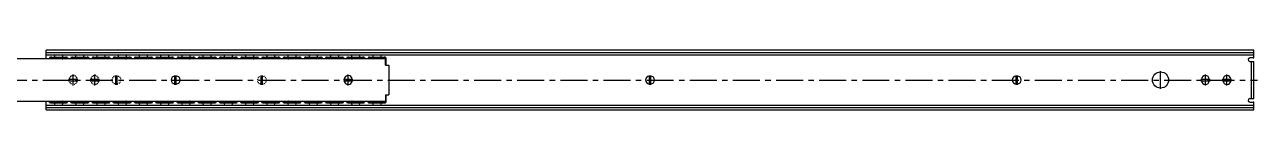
# Model space of a CAD drawing. Extents: x -1 to 1271, y -8 to 45.
# Drawn here: x 545 to 1271, y 10 to 45 of the extents above; entities that cross this region are included whole.
import ezdxf

# ---------------------------------------------------------------- set-up
doc = ezdxf.new("R2010")
doc.units = 0
doc.header["$LTSCALE"] = 0.5
doc.linetypes.add('CENTER', pattern=[50.8, 31.75, -6.35, 6.35, -6.35])
doc.linetypes.add('DASHED', pattern=[2, 1, -1])
for name, color, linetype in [('MSM_CENTER', 1, 'CENTER'), ('MSM_CONTINUOUS', 7, 'CONTINUOUS'), ('MSM_DASHED', 4, 'DASHED')]:
    doc.layers.add(name, color=color, linetype=linetype)

msp = doc.modelspace()

# ---------------------------------------------------------------- linework, layer by layer
at = {"layer": 'MSM_CENTER'}
for p, q in [((573.9, 24.5), (573.9, 30.8)), ((586.6, 24.5), (586.6, 30.8)), ((598.9, 24.9), (598.9, 30.4)), ((599.7, 24.9), (599.7, 30.4)), ((633.8, 24.9), (633.8, 30.4)), ((634.6, 24.9), (634.6, 30.4)), ((684.6, 24.9), (684.6, 30.4)), ((685.4, 24.9), (685.4, 30.4)), ((735.8, 24.5), (735.8, 30.8)), ((913.2, 24.9), (913.2, 30.4)), ((914, 24.9), (914, 30.4)), ((1129.1, 24.9), (1129.1, 30.4)), ((1129.9, 24.9), (1129.9, 30.4)), ((1214.2, 22.4), (1214.2, 32.9)), ((1240.6, 24.5), (1240.6, 30.8)), ((1253.3, 24.5), (1253.3, 30.8)), ((48, 27.65), (1271.2, 27.65)), ((571.15, 28.05), (576.65, 28.05)), ((571.15, 27.25), (576.65, 27.25)), ((583.85, 28.05), (589.35, 28.05)), ((583.85, 27.25), (589.35, 27.25)), ((733.05, 28.05), (738.55, 28.05)), ((733.05, 27.25), (738.55, 27.25)), ((1237.85, 28.05), (1243.35, 28.05)), ((1237.85, 27.25), (1243.35, 27.25)), ((1250.55, 28.05), (1256.05, 28.05)), ((1250.55, 27.25), (1256.05, 27.25))]:
    msp.add_line(p, q, dxfattribs=at)
at = {"layer": 'MSM_CONTINUOUS'}
for p, q in [((1269.2, 45.3), (558, 45.3)), ((558, 40.1), (558, 45.3)), ((558, 43.81), (1269.2, 43.81)), ((1269.2, 41.15), (1269.2, 45.3)), ((757.7, 40.1), (50, 40.1)), ((558, 42.5), (1269.2, 42.5)), ((560, 41), (560, 40.1)), ((561, 41.05), (569.5, 41.05)), ((561, 40.45), (569.5, 40.45)), ((570.5, 41), (570.5, 40.1)), ((572.5, 41), (572.5, 40.1)), ((573.5, 41.05), (582, 41.05)), ((573.5, 40.45), (582, 40.45)), ((583, 41), (583, 40.1)), ((585, 41), (585, 40.1)), ((586, 41.05), (594.5, 41.05)), ((586, 40.45), (594.5, 40.45)), ((595.5, 41), (595.5, 40.1)), ((597.5, 41), (597.5, 40.1)), ((598.5, 41.05), (607, 41.05)), ((598.5, 40.45), (607, 40.45)), ((608, 41), (608, 40.1)), ((610, 41), (610, 40.1)), ((611, 41.05), (619.5, 41.05)), ((611, 40.45), (619.5, 40.45)), ((620.5, 41), (620.5, 40.1)), ((622.5, 41), (622.5, 40.1)), ((623.5, 41.05), (632, 41.05)), ((623.5, 40.45), (632, 40.45)), ((633, 41), (633, 40.1)), ((635, 41), (635, 40.1)), ((636, 41.05), (644.5, 41.05)), ((636, 40.45), (644.5, 40.45)), ((645.5, 41), (645.5, 40.1)), ((647.5, 41), (647.5, 40.1)), ((648.5, 41.05), (657, 41.05)), ((648.5, 40.45), (657, 40.45)), ((658, 41), (658, 40.1)), ((660, 41), (660, 40.1)), ((661, 41.05), (669.5, 41.05)), ((661, 40.45), (669.5, 40.45)), ((670.5, 41), (670.5, 40.1)), ((672.5, 41), (672.5, 40.1)), ((673.5, 41.05), (682, 41.05)), ((673.5, 40.45), (682, 40.45)), ((683, 41), (683, 40.1)), ((685, 41), (685, 40.1)), ((686, 41.05), (694.5, 41.05)), ((686, 40.45), (694.5, 40.45)), ((695.5, 41), (695.5, 40.1)), ((697.5, 41), (697.5, 40.1)), ((698.5, 41.05), (707, 41.05)), ((698.5, 40.45), (707, 40.45)), ((708, 41), (708, 40.1)), ((710, 41), (710, 40.1)), ((711, 41.05), (719.5, 41.05)), ((711, 40.45), (719.5, 40.45)), ((720.5, 41), (720.5, 40.1)), ((722.5, 41), (722.5, 40.1)), ((723.5, 41.05), (732, 41.05)), ((723.5, 40.45), (732, 40.45)), ((733, 41), (733, 40.1)), ((735, 41), (735, 40.1)), ((736, 41.05), (744.5, 41.05)), ((736, 40.45), (744.5, 40.45)), ((745.5, 41), (745.5, 40.1)), ((747.5, 41), (747.5, 40.1)), ((748.5, 41.05), (757, 41.05)), ((748.5, 40.45), (757, 40.45)), ((757.7, 36.45), (757.7, 40.1)), ((757.7, 36.45), (759.7, 36.45)), ((758, 41), (758, 36.45)), ((759.7, 36.45), (759.7, 18.85)), ((1268.7, 40.65), (1266.7, 40.65)), ((1266.7, 38.65), (1269.2, 38.65)), ((1267.7, 16.65), (1267.7, 38.65)), ((1269.2, 16.65), (1269.2, 38.65)), ((634.6, 29.9), (633.8, 29.9)), ((914, 29.9), (913.2, 29.9)), ((1129.9, 29.9), (1129.1, 29.9)), ((633.8, 25.4), (634.6, 25.4)), ((733.55, 28.05), (733.55, 27.25)), ((738.05, 27.25), (738.05, 28.05)), ((913.2, 25.4), (914, 25.4)), ((1129.1, 25.4), (1129.9, 25.4)), ((1238.35, 28.05), (1238.35, 27.25)), ((1242.85, 27.25), (1242.85, 28.05)), ((1251.05, 28.05), (1251.05, 27.25)), ((1255.55, 27.25), (1255.55, 28.05)), ((50, 15.2), (757.7, 15.2)), ((558, 10), (558, 15.2)), ((560, 14.31), (560, 15.2)), ((569.5, 14.85), (561, 14.85)), ((570.5, 14.31), (570.5, 15.2)), ((572.5, 14.31), (572.5, 15.2)), ((582, 14.85), (573.5, 14.85)), ((583, 14.31), (583, 15.2)), ((585, 14.31), (585, 15.2)), ((594.5, 14.85), (586, 14.85)), ((595.5, 14.31), (595.5, 15.2)), ((597.5, 14.31), (597.5, 15.2)), ((607, 14.85), (598.5, 14.85)), ((608, 14.31), (608, 15.2)), ((610, 14.31), (610, 15.2)), ((619.5, 14.85), (611, 14.85)), ((620.5, 14.31), (620.5, 15.2)), ((622.5, 14.31), (622.5, 15.2)), ((632, 14.85), (623.5, 14.85)), ((633, 14.31), (633, 15.2)), ((635, 14.31), (635, 15.2)), ((644.5, 14.85), (636, 14.85)), ((645.5, 14.31), (645.5, 15.2)), ((647.5, 14.31), (647.5, 15.2)), ((657, 14.85), (648.5, 14.85)), ((658, 14.31), (658, 15.2)), ((660, 14.31), (660, 15.2)), ((669.5, 14.85), (661, 14.85)), ((670.5, 14.31), (670.5, 15.2)), ((672.5, 14.31), (672.5, 15.2)), ((682, 14.85), (673.5, 14.85)), ((683, 14.31), (683, 15.2)), ((685, 14.31), (685, 15.2)), ((694.5, 14.85), (686, 14.85)), ((695.5, 14.31), (695.5, 15.2)), ((697.5, 14.31), (697.5, 15.2)), ((707, 14.85), (698.5, 14.85)), ((708, 14.31), (708, 15.2)), ((710, 14.31), (710, 15.2)), ((719.5, 14.85), (711, 14.85)), ((720.5, 14.31), (720.5, 15.2)), ((722.5, 14.31), (722.5, 15.2)), ((732, 14.85), (723.5, 14.85)), ((733, 14.31), (733, 15.2)), ((735, 14.31), (735, 15.2)), ((744.5, 14.85), (736, 14.85)), ((745.5, 14.31), (745.5, 15.2)), ((747.5, 14.31), (747.5, 15.2)), ((757, 14.85), (748.5, 14.85)), ((757.7, 18.85), (759.7, 18.85)), ((757.7, 18.85), (757.7, 15.2)), ((758, 18.85), (758, 14.31)), ((1266.7, 16.65), (1269.2, 16.65)), ((1266.7, 14.65), (1268.7, 14.65)), ((558, 12.81), (1269.2, 12.81)), ((558, 11.5), (1269.2, 11.5)), ((558, 10), (1269.2, 10)), ((561, 14.25), (569.5, 14.25)), ((573.5, 14.25), (582, 14.25)), ((586, 14.25), (594.5, 14.25)), ((598.5, 14.25), (607, 14.25)), ((611, 14.25), (619.5, 14.25)), ((623.5, 14.25), (632, 14.25)), ((636, 14.25), (644.5, 14.25)), ((648.5, 14.25), (657, 14.25)), ((661, 14.25), (669.5, 14.25)), ((673.5, 14.25), (682, 14.25)), ((686, 14.25), (694.5, 14.25)), ((698.5, 14.25), (707, 14.25)), ((711, 14.25), (719.5, 14.25)), ((723.5, 14.25), (732, 14.25)), ((736, 14.25), (744.5, 14.25)), ((748.5, 14.25), (757, 14.25)), ((1269.2, 10), (1269.2, 14.15))]:
    msp.add_line(p, q, dxfattribs=at)
msp.add_circle((1214.2, 27.65), 4.75, dxfattribs=at)
for centre, radius, start, end in [((560.02, 40.98), 0.0277, 102.15381, 139.4357), ((560.02, 40.38), 0.0277, 102.15381, 139.4357), ((560.89, 32.39), 8.66, 89.24406, 95.76648), ((560.89, 31.79), 8.66, 89.24406, 95.76648), ((565.25, 41.3), 2.5, 151.35001, 185.73917), ((565.25, 19.08), 21.28, 83.89163, 96.10837), ((565.25, 41.3), 2.5, 205.07186, 208.6854), ((565.25, 41.3), 2.5, 354.26083, 28.64999), ((565.25, 41.3), 2.5, 331.3146, 334.92814), ((569.61, 32.39), 8.66, 84.23352, 90.75594), ((569.61, 31.79), 8.66, 84.23352, 90.75594), ((570.48, 40.98), 0.0277, 40.5643, 77.84619), ((570.48, 40.38), 0.0277, 40.5643, 77.84619), ((572.52, 40.98), 0.0277, 102.15381, 139.4357), ((572.52, 40.38), 0.0277, 102.15381, 139.4357), ((573.39, 32.39), 8.66, 89.24406, 95.76648), ((573.39, 31.79), 8.66, 89.24406, 95.76648), ((577.75, 41.3), 2.5, 151.35001, 185.73917), ((577.75, 19.08), 21.28, 83.89163, 96.10837), ((577.75, 41.3), 2.5, 205.07186, 208.6854), ((577.75, 41.3), 2.5, 354.26083, 28.64999), ((577.75, 41.3), 2.5, 331.3146, 334.92814), ((582.11, 32.39), 8.66, 84.23352, 90.75594), ((582.11, 31.79), 8.66, 84.23352, 90.75594), ((582.98, 40.98), 0.0277, 40.5643, 77.84619), ((582.98, 40.38), 0.0277, 40.5643, 77.84619), ((585.02, 40.98), 0.0277, 102.15381, 139.4357), ((585.02, 40.38), 0.0277, 102.15381, 139.4357), ((585.89, 32.39), 8.66, 89.24406, 95.76648), ((585.89, 31.79), 8.66, 89.24406, 95.76648), ((590.25, 41.3), 2.5, 151.35001, 185.73917), ((590.25, 19.08), 21.28, 83.89163, 96.10837), ((590.25, 41.3), 2.5, 205.07186, 208.6854), ((590.25, 41.3), 2.5, 354.26083, 28.64999), ((590.25, 41.3), 2.5, 331.3146, 334.92814), ((594.61, 32.39), 8.66, 84.23352, 90.75594), ((594.61, 31.79), 8.66, 84.23352, 90.75594), ((595.48, 40.98), 0.0277, 40.5643, 77.84619), ((595.48, 40.38), 0.0277, 40.5643, 77.84619), ((597.52, 40.98), 0.0277, 102.15381, 139.4357), ((597.52, 40.38), 0.0277, 102.15381, 139.4357), ((598.39, 32.39), 8.66, 89.24406, 95.76648), ((598.39, 31.79), 8.66, 89.24406, 95.76648), ((602.75, 41.3), 2.5, 151.35001, 185.73917), ((602.75, 19.08), 21.28, 83.89163, 96.10837), ((602.75, 41.3), 2.5, 205.07186, 208.6854), ((602.75, 41.3), 2.5, 354.26083, 28.64999), ((602.75, 41.3), 2.5, 331.3146, 334.92814), ((607.11, 32.39), 8.66, 84.23352, 90.75594), ((607.11, 31.79), 8.66, 84.23352, 90.75594), ((607.98, 40.98), 0.0277, 40.5643, 77.84619), ((607.98, 40.38), 0.0277, 40.5643, 77.84619), ((610.02, 40.98), 0.0277, 102.15381, 139.4357), ((610.02, 40.38), 0.0277, 102.15381, 139.4357), ((610.89, 32.39), 8.66, 89.24406, 95.76648), ((610.89, 31.79), 8.66, 89.24406, 95.76648), ((615.25, 41.3), 2.5, 151.35001, 185.73917), ((615.25, 19.08), 21.28, 83.89163, 96.10837), ((615.25, 41.3), 2.5, 205.07186, 208.6854), ((615.25, 41.3), 2.5, 354.26083, 28.64999), ((615.25, 41.3), 2.5, 331.3146, 334.92814), ((619.61, 32.39), 8.66, 84.23352, 90.75594), ((619.61, 31.79), 8.66, 84.23352, 90.75594), ((620.48, 40.98), 0.0277, 40.5643, 77.84619), ((620.48, 40.38), 0.0277, 40.5643, 77.84619), ((622.52, 40.98), 0.0277, 102.15381, 139.4357), ((622.52, 40.38), 0.0277, 102.15381, 139.4357), ((623.39, 32.39), 8.66, 89.24406, 95.76648), ((623.39, 31.79), 8.66, 89.24406, 95.76648), ((627.75, 41.3), 2.5, 151.35001, 185.73917), ((627.75, 19.08), 21.28, 83.89163, 96.10837), ((627.75, 41.3), 2.5, 205.07186, 208.6854), ((627.75, 41.3), 2.5, 354.26083, 28.64999), ((627.75, 41.3), 2.5, 331.3146, 334.92814), ((632.11, 32.39), 8.66, 84.23352, 90.75594), ((632.11, 31.79), 8.66, 84.23352, 90.75594), ((632.98, 40.98), 0.0277, 40.5643, 77.84619), ((632.98, 40.38), 0.0277, 40.5643, 77.84619), ((635.02, 40.98), 0.0277, 102.15381, 139.4357), ((635.02, 40.98), 0.0277, 102.15381, 139.4357), ((635.02, 40.38), 0.0277, 102.15381, 139.4357), ((635.02, 40.38), 0.0277, 102.15381, 139.4357), ((635.89, 32.39), 8.66, 89.24406, 95.76648), ((635.89, 31.79), 8.66, 89.24406, 95.76648), ((640.25, 41.3), 2.5, 151.35001, 185.73917), ((640.25, 19.08), 21.28, 83.89163, 96.10837), ((640.25, 41.3), 2.5, 205.07186, 208.6854), ((640.25, 41.3), 2.5, 354.26083, 28.64999), ((640.25, 41.3), 2.5, 331.3146, 334.92814), ((644.61, 32.39), 8.66, 84.23352, 90.75594), ((644.61, 31.79), 8.66, 84.23352, 90.75594), ((645.48, 40.98), 0.0277, 40.5643, 77.84619), ((645.48, 40.38), 0.0277, 40.5643, 77.84619), ((647.52, 40.98), 0.0277, 102.15381, 139.4357), ((647.52, 40.38), 0.0277, 102.15381, 139.4357), ((648.39, 32.39), 8.66, 89.24406, 95.76648), ((648.39, 31.79), 8.66, 89.24406, 95.76648), ((652.75, 41.3), 2.5, 151.35001, 185.73917), ((652.75, 19.08), 21.28, 83.89163, 96.10837), ((652.75, 41.3), 2.5, 205.07186, 208.6854), ((652.75, 41.3), 2.5, 354.26083, 28.64999), ((652.75, 41.3), 2.5, 331.3146, 334.92814), ((657.11, 32.39), 8.66, 84.23352, 90.75594), ((657.11, 31.79), 8.66, 84.23352, 90.75594), ((657.98, 40.98), 0.0277, 40.5643, 77.84619), ((657.98, 40.38), 0.0277, 40.5643, 77.84619), ((660.02, 40.98), 0.0277, 102.15381, 139.4357), ((660.02, 40.38), 0.0277, 102.15381, 139.4357), ((660.89, 32.39), 8.66, 89.24406, 95.76648), ((660.89, 31.79), 8.66, 89.24406, 95.76648), ((665.25, 41.3), 2.5, 151.35001, 185.73917), ((665.25, 19.08), 21.28, 83.89163, 96.10837), ((665.25, 41.3), 2.5, 205.07186, 208.6854), ((665.25, 41.3), 2.5, 354.26083, 28.64999), ((665.25, 41.3), 2.5, 331.3146, 334.92814), ((669.61, 32.39), 8.66, 84.23352, 90.75594), ((669.61, 31.79), 8.66, 84.23352, 90.75594), ((670.48, 40.98), 0.0277, 40.5643, 77.84619), ((670.48, 40.38), 0.0277, 40.5643, 77.84619), ((672.52, 40.98), 0.0277, 102.15381, 139.4357), ((672.52, 40.38), 0.0277, 102.15381, 139.4357), ((673.39, 32.39), 8.66, 89.24406, 95.76648), ((673.39, 31.79), 8.66, 89.24406, 95.76648), ((677.75, 41.3), 2.5, 151.35001, 185.73917), ((677.75, 19.08), 21.28, 83.89163, 96.10837), ((677.75, 41.3), 2.5, 205.07186, 208.6854), ((677.75, 41.3), 2.5, 354.26083, 28.64999), ((677.75, 41.3), 2.5, 331.3146, 334.92814), ((682.11, 32.39), 8.66, 84.23352, 90.75594), ((682.11, 31.79), 8.66, 84.23352, 90.75594), ((682.98, 40.98), 0.0277, 40.5643, 77.84619), ((682.98, 40.38), 0.0277, 40.5643, 77.84619), ((685.02, 40.98), 0.0277, 102.15381, 139.4357), ((685.02, 40.98), 0.0277, 102.15381, 139.4357), ((685.02, 40.38), 0.0277, 102.15381, 139.4357), ((685.02, 40.38), 0.0277, 102.15381, 139.4357), ((685.89, 32.39), 8.66, 89.24406, 95.76648), ((685.89, 31.79), 8.66, 89.24406, 95.76648), ((690.25, 41.3), 2.5, 151.35001, 185.73917), ((690.25, 19.08), 21.28, 83.89163, 96.10837), ((690.25, 41.3), 2.5, 205.07186, 208.6854), ((690.25, 41.3), 2.5, 354.26083, 28.64999), ((690.25, 41.3), 2.5, 331.3146, 334.92814), ((694.61, 32.39), 8.66, 84.23352, 90.75594), ((694.61, 31.79), 8.66, 84.23352, 90.75594), ((695.48, 40.98), 0.0277, 40.5643, 77.84619), ((695.48, 40.38), 0.0277, 40.5643, 77.84619), ((697.52, 40.98), 0.0277, 102.15381, 139.4357), ((697.52, 40.38), 0.0277, 102.15381, 139.4357), ((698.39, 32.39), 8.66, 89.24406, 95.76648), ((698.39, 31.79), 8.66, 89.24406, 95.76648), ((702.75, 41.3), 2.5, 151.35001, 185.73917), ((702.75, 19.08), 21.28, 83.89163, 96.10837), ((702.75, 41.3), 2.5, 205.07186, 208.6854), ((702.75, 41.3), 2.5, 354.26083, 28.64999), ((702.75, 41.3), 2.5, 331.3146, 334.92814), ((707.11, 32.39), 8.66, 84.23352, 90.75594), ((707.11, 31.79), 8.66, 84.23352, 90.75594), ((707.98, 40.98), 0.0277, 40.5643, 77.84619), ((707.98, 40.38), 0.0277, 40.5643, 77.84619), ((710.02, 40.98), 0.0277, 102.15381, 139.4357), ((710.02, 40.38), 0.0277, 102.15381, 139.4357), ((710.89, 32.39), 8.66, 89.24406, 95.76648), ((710.89, 31.79), 8.66, 89.24406, 95.76648), ((715.25, 41.3), 2.5, 151.35001, 185.73917), ((715.25, 19.08), 21.28, 83.89163, 96.10837), ((715.25, 41.3), 2.5, 205.07186, 208.6854), ((715.25, 41.3), 2.5, 354.26083, 28.64999), ((715.25, 41.3), 2.5, 331.3146, 334.92814), ((719.61, 32.39), 8.66, 84.23352, 90.75594), ((719.61, 31.79), 8.66, 84.23352, 90.75594), ((720.48, 40.98), 0.0277, 40.5643, 77.84619), ((720.48, 40.38), 0.0277, 40.5643, 77.84619), ((722.52, 40.98), 0.0277, 102.15381, 139.4357), ((722.52, 40.38), 0.0277, 102.15381, 139.4357), ((723.39, 32.39), 8.66, 89.24406, 95.76648), ((723.39, 31.79), 8.66, 89.24406, 95.76648), ((727.75, 41.3), 2.5, 151.35001, 185.73917), ((727.75, 19.08), 21.28, 83.89163, 96.10837), ((727.75, 41.3), 2.5, 205.07186, 208.6854), ((727.75, 41.3), 2.5, 354.26083, 28.64999), ((727.75, 41.3), 2.5, 331.3146, 334.92814), ((732.11, 32.39), 8.66, 84.23352, 90.75594), ((732.11, 31.79), 8.66, 84.23352, 90.75594), ((732.98, 40.98), 0.0277, 40.5643, 77.84619), ((732.98, 40.38), 0.0277, 40.5643, 77.84619), ((735.02, 40.98), 0.0277, 102.15381, 139.4357), ((735.02, 40.38), 0.0277, 102.15381, 139.4357), ((735.89, 32.39), 8.66, 89.24406, 95.76648), ((735.89, 31.79), 8.66, 89.24406, 95.76648), ((740.25, 41.3), 2.5, 151.35001, 185.73917), ((740.25, 19.08), 21.28, 83.89163, 96.10837), ((740.25, 41.3), 2.5, 205.07186, 208.6854), ((740.25, 41.3), 2.5, 354.26083, 28.64999), ((740.25, 41.3), 2.5, 331.3146, 334.92814), ((744.61, 32.39), 8.66, 84.23352, 90.75594), ((744.61, 31.79), 8.66, 84.23352, 90.75594), ((745.48, 40.98), 0.0277, 40.5643, 77.84619), ((745.48, 40.38), 0.0277, 40.5643, 77.84619), ((747.52, 40.98), 0.0277, 102.15381, 139.4357), ((747.52, 40.38), 0.0277, 102.15381, 139.4357), ((748.39, 32.39), 8.66, 89.24406, 95.76648), ((748.39, 31.79), 8.66, 89.24406, 95.76648), ((752.75, 41.3), 2.5, 151.35001, 185.73917), ((752.75, 19.08), 21.28, 83.89163, 96.10837), ((752.75, 41.3), 2.5, 205.07186, 208.6854), ((752.75, 41.3), 2.5, 354.26083, 28.64999), ((752.75, 41.3), 2.5, 331.3146, 334.92814), ((757.11, 32.39), 8.66, 84.23352, 90.75594), ((757.11, 31.79), 8.66, 84.23352, 90.75594), ((757.98, 40.98), 0.0277, 40.5643, 77.84619), ((757.98, 40.38), 0.0277, 40.5643, 77.84619), ((1266.7, 39.65), 1, 90, 270), ((1268.7, 41.15), 0.5, 270, 360), ((633.8, 27.65), 2.25, 90, 270), ((634.6, 27.65), 2.25, 270, 90), ((735.8, 28.05), 2.25, 0, 180), ((913.2, 27.65), 2.25, 90, 270), ((914, 27.65), 2.25, 270, 90), ((1129.1, 27.65), 2.25, 90, 270), ((1129.9, 27.65), 2.25, 270, 90), ((1240.6, 28.05), 2.25, 0, 180), ((1253.3, 28.05), 2.25, 0, 180), ((735.8, 27.25), 2.25, 180, 0), ((1240.6, 27.25), 2.25, 180, 0), ((1253.3, 27.25), 2.25, 180, 0), ((560.02, 14.92), 0.0277, 220.5643, 257.84619), ((560.89, 23.52), 8.66, 264.23352, 270.75594), ((565.25, 14), 2.5, 151.3146, 154.92814), ((565.25, 36.22), 21.28, 263.89163, 276.10837), ((565.25, 14), 2.5, 25.07186, 28.6854), ((569.61, 23.52), 8.66, 269.24406, 275.76648), ((570.48, 14.92), 0.0277, 282.15381, 319.4357), ((572.52, 14.92), 0.0277, 220.5643, 257.84619), ((573.39, 23.52), 8.66, 264.23352, 270.75594), ((577.75, 14), 2.5, 151.3146, 154.92814), ((577.75, 36.22), 21.28, 263.89163, 276.10837), ((577.75, 14), 2.5, 25.07186, 28.6854), ((582.11, 23.52), 8.66, 269.24406, 275.76648), ((582.98, 14.92), 0.0277, 282.15381, 319.4357), ((585.02, 14.92), 0.0277, 220.5643, 257.84619), ((585.89, 23.52), 8.66, 264.23352, 270.75594), ((590.25, 14), 2.5, 151.3146, 154.92814), ((590.25, 36.22), 21.28, 263.89163, 276.10837), ((590.25, 14), 2.5, 25.07186, 28.6854), ((594.61, 23.52), 8.66, 269.24406, 275.76648), ((595.48, 14.92), 0.0277, 282.15381, 319.4357), ((597.52, 14.92), 0.0277, 220.5643, 257.84619), ((598.39, 23.52), 8.66, 264.23352, 270.75594), ((602.75, 14), 2.5, 151.3146, 154.92814), ((602.75, 36.22), 21.28, 263.89163, 276.10837), ((602.75, 14), 2.5, 25.07186, 28.6854), ((607.11, 23.52), 8.66, 269.24406, 275.76648), ((607.98, 14.92), 0.0277, 282.15381, 319.4357), ((610.02, 14.92), 0.0277, 220.5643, 257.84619), ((610.89, 23.52), 8.66, 264.23352, 270.75594), ((615.25, 14), 2.5, 151.3146, 154.92814), ((615.25, 36.22), 21.28, 263.89163, 276.10837), ((615.25, 14), 2.5, 25.07186, 28.6854), ((619.61, 23.52), 8.66, 269.24406, 275.76648), ((620.48, 14.92), 0.0277, 282.15381, 319.4357), ((622.52, 14.92), 0.0277, 220.5643, 257.84619), ((623.39, 23.52), 8.66, 264.23352, 270.75594), ((627.75, 14), 2.5, 151.3146, 154.92814), ((627.75, 36.22), 21.28, 263.89163, 276.10837), ((627.75, 14), 2.5, 25.07186, 28.6854), ((632.11, 23.52), 8.66, 269.24406, 275.76648), ((632.98, 14.92), 0.0277, 282.15381, 319.4357), ((635.02, 14.92), 0.0277, 220.5643, 257.84619), ((635.02, 14.92), 0.0277, 220.5643, 257.84619), ((635.89, 23.52), 8.66, 264.23352, 270.75594), ((640.25, 14), 2.5, 151.3146, 154.92814), ((640.25, 36.22), 21.28, 263.89163, 276.10837), ((640.25, 14), 2.5, 25.07186, 28.6854), ((644.61, 23.52), 8.66, 269.24406, 275.76648), ((645.48, 14.92), 0.0277, 282.15381, 319.4357), ((647.52, 14.92), 0.0277, 220.5643, 257.84619), ((648.39, 23.52), 8.66, 264.23352, 270.75594), ((652.75, 14), 2.5, 151.3146, 154.92814), ((652.75, 36.22), 21.28, 263.89163, 276.10837), ((652.75, 14), 2.5, 25.07186, 28.6854), ((657.11, 23.52), 8.66, 269.24406, 275.76648), ((657.98, 14.92), 0.0277, 282.15381, 319.4357), ((660.02, 14.92), 0.0277, 220.5643, 257.84619), ((660.89, 23.52), 8.66, 264.23352, 270.75594), ((665.25, 14), 2.5, 151.3146, 154.92814), ((665.25, 36.22), 21.28, 263.89163, 276.10837), ((665.25, 14), 2.5, 25.07186, 28.6854), ((669.61, 23.52), 8.66, 269.24406, 275.76648), ((670.48, 14.92), 0.0277, 282.15381, 319.4357), ((672.52, 14.92), 0.0277, 220.5643, 257.84619), ((673.39, 23.52), 8.66, 264.23352, 270.75594), ((677.75, 14), 2.5, 151.3146, 154.92814), ((677.75, 36.22), 21.28, 263.89163, 276.10837), ((677.75, 14), 2.5, 25.07186, 28.6854), ((682.11, 23.52), 8.66, 269.24406, 275.76648), ((682.98, 14.92), 0.0277, 282.15381, 319.4357), ((685.02, 14.92), 0.0277, 220.5643, 257.84619), ((685.02, 14.92), 0.0277, 220.5643, 257.84619), ((685.89, 23.52), 8.66, 264.23352, 270.75594), ((690.25, 14), 2.5, 151.3146, 154.92814), ((690.25, 36.22), 21.28, 263.89163, 276.10837), ((690.25, 14), 2.5, 25.07186, 28.6854), ((694.61, 23.52), 8.66, 269.24406, 275.76648), ((695.48, 14.92), 0.0277, 282.15381, 319.4357), ((697.52, 14.92), 0.0277, 220.5643, 257.84619), ((698.39, 23.52), 8.66, 264.23352, 270.75594), ((702.75, 14), 2.5, 151.3146, 154.92814), ((702.75, 36.22), 21.28, 263.89163, 276.10837), ((702.75, 14), 2.5, 25.07186, 28.6854), ((707.11, 23.52), 8.66, 269.24406, 275.76648), ((707.98, 14.92), 0.0277, 282.15381, 319.4357), ((710.02, 14.92), 0.0277, 220.5643, 257.84619), ((710.89, 23.52), 8.66, 264.23352, 270.75594), ((715.25, 14), 2.5, 151.3146, 154.92814), ((715.25, 36.22), 21.28, 263.89163, 276.10837), ((715.25, 14), 2.5, 25.07186, 28.6854), ((719.61, 23.52), 8.66, 269.24406, 275.76648), ((720.48, 14.92), 0.0277, 282.15381, 319.4357), ((722.52, 14.92), 0.0277, 220.5643, 257.84619), ((723.39, 23.52), 8.66, 264.23352, 270.75594), ((727.75, 14), 2.5, 151.3146, 154.92814), ((727.75, 36.22), 21.28, 263.89163, 276.10837), ((727.75, 14), 2.5, 25.07186, 28.6854), ((732.11, 23.52), 8.66, 269.24406, 275.76648), ((732.98, 14.92), 0.0277, 282.15381, 319.4357), ((735.02, 14.92), 0.0277, 220.5643, 257.84619), ((735.89, 23.52), 8.66, 264.23352, 270.75594), ((740.25, 14), 2.5, 151.3146, 154.92814), ((740.25, 36.22), 21.28, 263.89163, 276.10837), ((740.25, 14), 2.5, 25.07186, 28.6854), ((744.61, 23.52), 8.66, 269.24406, 275.76648), ((745.48, 14.92), 0.0277, 282.15381, 319.4357), ((747.52, 14.92), 0.0277, 220.5643, 257.84619), ((748.39, 23.52), 8.66, 264.23352, 270.75594), ((752.75, 14), 2.5, 151.3146, 154.92814), ((752.75, 36.22), 21.28, 263.89163, 276.10837), ((752.75, 14), 2.5, 25.07186, 28.6854), ((757.11, 23.52), 8.66, 269.24406, 275.76648), ((757.98, 14.92), 0.0277, 282.15381, 319.4357), ((1266.7, 15.65), 1, 90, 270), ((1268.7, 14.15), 0.5, 360, 90), ((560.02, 14.32), 0.0277, 220.5643, 257.84619), ((560.89, 22.92), 8.66, 264.23352, 270.75594), ((565.25, 14), 2.5, 174.26083, 208.64999), ((565.25, 14), 2.5, 331.35001, 5.73917), ((569.61, 22.92), 8.66, 269.24406, 275.76648), ((570.48, 14.32), 0.0277, 282.15381, 319.4357), ((572.52, 14.32), 0.0277, 220.5643, 257.84619), ((573.39, 22.92), 8.66, 264.23352, 270.75594), ((577.75, 14), 2.5, 174.26083, 208.64999), ((577.75, 14), 2.5, 331.35001, 5.73917), ((582.11, 22.92), 8.66, 269.24406, 275.76648), ((582.98, 14.32), 0.0277, 282.15381, 319.4357), ((585.02, 14.32), 0.0277, 220.5643, 257.84619), ((585.89, 22.92), 8.66, 264.23352, 270.75594), ((590.25, 14), 2.5, 174.26083, 208.64999), ((590.25, 14), 2.5, 331.35001, 5.73917), ((594.61, 22.92), 8.66, 269.24406, 275.76648), ((595.48, 14.32), 0.0277, 282.15381, 319.4357), ((597.52, 14.32), 0.0277, 220.5643, 257.84619), ((598.39, 22.92), 8.66, 264.23352, 270.75594), ((602.75, 14), 2.5, 174.26083, 208.64999), ((602.75, 14), 2.5, 331.35001, 5.73917), ((607.11, 22.92), 8.66, 269.24406, 275.76648), ((607.98, 14.32), 0.0277, 282.15381, 319.4357), ((610.02, 14.32), 0.0277, 220.5643, 257.84619), ((610.89, 22.92), 8.66, 264.23352, 270.75594), ((615.25, 14), 2.5, 174.26083, 208.64999), ((615.25, 14), 2.5, 331.35001, 5.73917), ((619.61, 22.92), 8.66, 269.24406, 275.76648), ((620.48, 14.32), 0.0277, 282.15381, 319.4357), ((622.52, 14.32), 0.0277, 220.5643, 257.84619), ((623.39, 22.92), 8.66, 264.23352, 270.75594), ((627.75, 14), 2.5, 174.26083, 208.64999), ((627.75, 14), 2.5, 331.35001, 5.73917), ((632.11, 22.92), 8.66, 269.24406, 275.76648), ((632.98, 14.32), 0.0277, 282.15381, 319.4357), ((635.02, 14.32), 0.0277, 220.5643, 257.84619), ((635.02, 14.32), 0.0277, 220.5643, 257.84619), ((635.89, 22.92), 8.66, 264.23352, 270.75594), ((640.25, 14), 2.5, 174.26083, 208.64999), ((640.25, 14), 2.5, 331.35001, 5.73917), ((644.61, 22.92), 8.66, 269.24406, 275.76648), ((645.48, 14.32), 0.0277, 282.15381, 319.4357), ((647.52, 14.32), 0.0277, 220.5643, 257.84619), ((648.39, 22.92), 8.66, 264.23352, 270.75594), ((652.75, 14), 2.5, 174.26083, 208.64999), ((652.75, 14), 2.5, 331.35001, 5.73917), ((657.11, 22.92), 8.66, 269.24406, 275.76648), ((657.98, 14.32), 0.0277, 282.15381, 319.4357), ((660.02, 14.32), 0.0277, 220.5643, 257.84619), ((660.89, 22.92), 8.66, 264.23352, 270.75594), ((665.25, 14), 2.5, 174.26083, 208.64999), ((665.25, 14), 2.5, 331.35001, 5.73917), ((669.61, 22.92), 8.66, 269.24406, 275.76648), ((670.48, 14.32), 0.0277, 282.15381, 319.4357), ((672.52, 14.32), 0.0277, 220.5643, 257.84619), ((673.39, 22.92), 8.66, 264.23352, 270.75594), ((677.75, 14), 2.5, 174.26083, 208.64999), ((677.75, 14), 2.5, 331.35001, 5.73917), ((682.11, 22.92), 8.66, 269.24406, 275.76648), ((682.98, 14.32), 0.0277, 282.15381, 319.4357), ((685.02, 14.32), 0.0277, 220.5643, 257.84619), ((685.02, 14.32), 0.0277, 220.5643, 257.84619), ((685.89, 22.92), 8.66, 264.23352, 270.75594), ((690.25, 14), 2.5, 174.26083, 208.64999), ((690.25, 14), 2.5, 331.35001, 5.73917), ((694.61, 22.92), 8.66, 269.24406, 275.76648), ((695.48, 14.32), 0.0277, 282.15381, 319.4357), ((697.52, 14.32), 0.0277, 220.5643, 257.84619), ((698.39, 22.92), 8.66, 264.23352, 270.75594), ((702.75, 14), 2.5, 174.26083, 208.64999), ((702.75, 14), 2.5, 331.35001, 5.73917), ((707.11, 22.92), 8.66, 269.24406, 275.76648), ((707.98, 14.32), 0.0277, 282.15381, 319.4357), ((710.02, 14.32), 0.0277, 220.5643, 257.84619), ((710.89, 22.92), 8.66, 264.23352, 270.75594), ((715.25, 14), 2.5, 174.26083, 208.64999), ((715.25, 14), 2.5, 331.35001, 5.73917), ((719.61, 22.92), 8.66, 269.24406, 275.76648), ((720.48, 14.32), 0.0277, 282.15381, 319.4357), ((722.52, 14.32), 0.0277, 220.5643, 257.84619), ((723.39, 22.92), 8.66, 264.23352, 270.75594), ((727.75, 14), 2.5, 174.26083, 208.64999), ((727.75, 14), 2.5, 331.35001, 5.73917), ((732.11, 22.92), 8.66, 269.24406, 275.76648), ((732.98, 14.32), 0.0277, 282.15381, 319.4357), ((735.02, 14.32), 0.0277, 220.5643, 257.84619), ((735.89, 22.92), 8.66, 264.23352, 270.75594), ((740.25, 14), 2.5, 174.26083, 208.64999), ((740.25, 14), 2.5, 331.35001, 5.73917), ((744.61, 22.92), 8.66, 269.24406, 275.76648), ((745.48, 14.32), 0.0277, 282.15381, 319.4357), ((747.52, 14.32), 0.0277, 220.5643, 257.84619), ((748.39, 22.92), 8.66, 264.23352, 270.75594), ((752.75, 14), 2.5, 174.26083, 208.64999), ((752.75, 14), 2.5, 331.35001, 5.73917), ((757.11, 22.92), 8.66, 269.24406, 275.76648), ((757.98, 14.32), 0.0277, 282.15381, 319.4357)]:
    msp.add_arc(centre, radius, start, end, dxfattribs=at)
at = {"layer": 'MSM_DASHED'}
for p, q in [((599.7, 29.9), (598.9, 29.9)), ((685.4, 29.9), (684.6, 29.9)), ((571.65, 28.05), (571.65, 27.25)), ((576.15, 27.25), (576.15, 28.05)), ((584.35, 28.05), (584.35, 27.25)), ((588.85, 27.25), (588.85, 28.05)), ((598.9, 25.4), (599.7, 25.4)), ((684.6, 25.4), (685.4, 25.4))]:
    msp.add_line(p, q, dxfattribs=at)
for centre, start, end in [((573.9, 28.05), 0, 180), ((586.6, 28.05), 0, 180), ((598.9, 27.65), 90, 270), ((599.7, 27.65), 270, 90), ((684.6, 27.65), 90, 270), ((685.4, 27.65), 270, 90), ((573.9, 27.25), 180, 0), ((586.6, 27.25), 180, 359.99998)]:
    msp.add_arc(centre, 2.25, start, end, dxfattribs=at)

doc.saveas('drawing.dxf')
